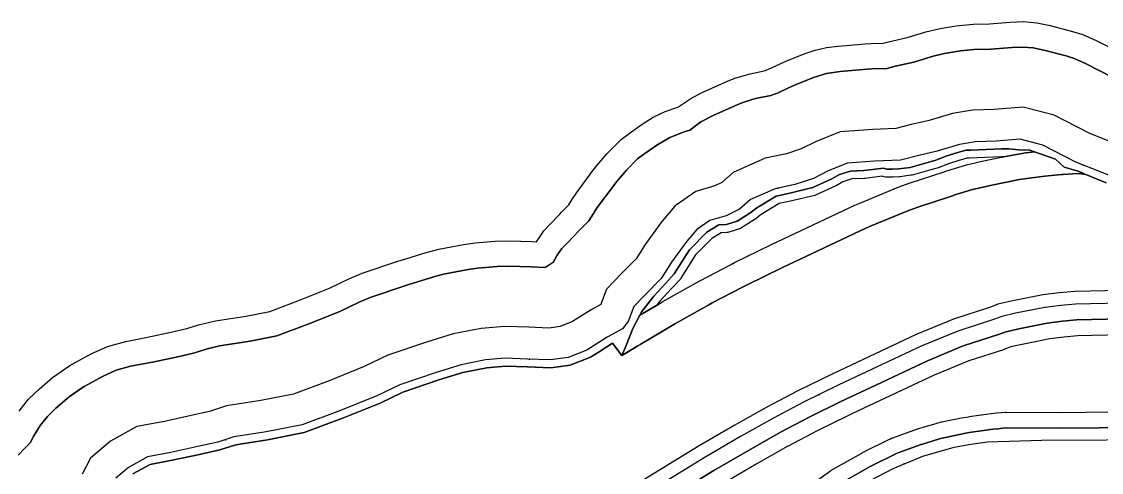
# Model space of a CAD drawing. Header units: inches. Extents: x 87989 to 118156, y 435697 to 451526.
# Drawn here: x 95918.7 to 96258.8, y 442473.5 to 442615.4 of the extents above; entities that cross this region are included whole.
import ezdxf

# ---------------------------------------------------------------- set-up
doc = ezdxf.new("R2010")
doc.units = ezdxf.units.IN
doc.header["$MEASUREMENT"] = 0
for name, color, linetype, true_color in [('As_waterkering_BWK', 7, 'Continuous', 0x7b8981), ('Beschermingszone_BWK', 7, 'Continuous', 0xcf890d), ('Grens_bebouwingsvrije_zone_BWK', 7, 'Continuous', 0x6789ae), ('Kernzone_BWK', 7, 'Continuous', 0xcb89af), ('Referentiepunten_BWK', 7, 'Continuous', 0x178980)]:
    doc.layers.add(name, color=color, linetype=linetype, true_color=true_color)

msp = doc.modelspace()

# ---------------------------------------------------------------- linework, layer by layer
at = {"layer": 'As_waterkering_BWK'}
for points in [[(96261.2197, 442567.0013), (96250.7844, 442571.1754), (96240.3501, 442576.5259), (96233.2887, 442578.3831), (96225.6358, 442577.7013), (96219.2093, 442577.5674), (96214.1777, 442576.7288), (96207.1103, 442574.5952), (96201.3212, 442573.2795), (96195.5543, 442571.7417), (96187.4009, 442571.4829), (96178.853, 442570.7935), (96172.806, 442568.4028), (96168.0985, 442566.0491), (96162.2507, 442564.1422), (96156.0653, 442562.7975), (96148.2952, 442559.3556), (96144.8587, 442556.3507), (96140.6231, 442554.2934), (96135.4387, 442552.7927), (96131.3833, 442549.9389), (96128.2627, 442546.2509), (96123.4151, 442539.6528), (96120.1888, 442534.4906), (96114.9108, 442529.2126), (96111.5667, 442525.7232), (96109.8088, 442520.9901), (96108.006, 442518.6572), (96103.1592, 442516.0473), (96096.7763, 442512.0091), (96090.8291, 442509.6551), (96085.2866, 442508.9161), (96078.0495, 442509.1745), (96071.0459, 442509.4439), (96064.8643, 442508.8944), (96057.1151, 442507.399), (96049.3135, 442504.9778), (96037.7962, 442501.094), (96030.6007, 442497.6296), (96019.1737, 442493.0325), (96007.0483, 442488.4692), (95995.7388, 442486.2593), (95985.5729, 442484.6541), (95980.4801, 442483.0459), (95974.2215, 442481.6116), (95965.6604, 442479.7677), (95958.3625, 442478.3907), (95952.348, 442475.0971), (95948.3216, 442471.6672)], [(96269.6807, 442526.9075), (96250.7207, 442526.485), (96246.0072, 442526.0287), (96240.988, 442525.4189), (96231.7409, 442523.5839), (96227.4196, 442522.5846), (96225.179, 442521.7418), (96213.5834, 442518.0041), (96202.0706, 442513.2263), (96176.1355, 442501.0228), (96164.7816, 442495.484), (96155.3184, 442490.5166), (96145.1283, 442484.7638), (96134.2242, 442478.3964), (96100.8276, 442457.9369)], [(96183.8034, 442469.8329), (96193.2192, 442474.7343), (96202.5954, 442478.5835), (96212.4447, 442481.4357), (96217.6938, 442482.4349), (96222.9952, 442483.1026), (96239.9418, 442483.6201), (96280.7892, 442483.87)]]:
    msp.add_lwpolyline(points, dxfattribs=at)
at = {"layer": 'Beschermingszone_BWK'}
for points in [[(95917.9378, 442492.7817), (95920.9054, 442496.5137), (95924.3284, 442499.8332), (95928.4598, 442503.3519), (95933.848, 442507.14), (95934.5764, 442507.5496), (95940.5909, 442510.8433), (95945.7078, 442513.1593), (95951.5024, 442514.7492), (95958.3339, 442516.0381), (95966.1934, 442517.731), (95970.7609, 442518.7777), (95974.431, 442519.9367), (95979.8022, 442521.2013), (95989.3036, 442522.7015), (95996.9138, 442524.1886), (96005.7511, 442527.5145), (96015.654, 442531.4984), (96021.745, 442534.4311), (96025.9735, 442536.1543), (96037.4908, 442540.0381), (96038.3467, 442540.3152), (96046.1483, 442542.7363), (96050.1041, 442543.7286), (96057.8533, 442545.2241), (96061.5884, 442545.7491), (96067.7699, 442546.2986), (96072.4679, 442546.4166), (96079.4208, 442546.1491), (96080.837, 442546.0986), (96083.2231, 442549.5063), (96084.8532, 442551.3237), (96088.1972, 442554.8131), (96088.7479, 442555.3756), (96091.0462, 442557.6739), (96092.0392, 442559.2627), (96093.5975, 442561.5596), (96098.4451, 442568.1577), (96100.0174, 442570.1507), (96103.138, 442573.8387), (96107.6002, 442578.2825), (96110.0901, 442580.1977), (96114.1455, 442583.0515), (96117.6808, 442585.2528), (96121.441, 442587.043), (96125.3785, 442588.3995), (96129.7952, 442591.3985), (96133.3095, 442593.185), (96141.0796, 442596.627), (96143.4105, 442597.5662), (96148.2054, 442598.9531), (96152.5606, 442599.8999), (96154.0123, 442600.3732), (96156.2591, 442601.4967), (96159.2027, 442602.8114), (96165.2496, 442605.2021), (96168.7055, 442606.3748), (96172.2601, 442607.2014), (96175.8788, 442607.6738), (96184.4267, 442608.3631), (96186.2269, 442608.4642), (96190.1298, 442608.5881), (96191.7877, 442609.0302), (96193.1212, 442609.3595), (96197.6522, 442610.3892), (96203.4845, 442612.1499), (96208.0949, 442613.2254), (96213.1265, 442614.064), (96218.4386, 442614.5594), (96223.6063, 442614.667), (96230.0051, 442615.2371), (96234.2686, 442615.3702), (96238.5191, 442615.0116), (96242.7001, 442614.1662), (96249.7614, 442612.3089), (96253.0048, 442611.2945), (96257.2327, 442609.4497), (96266.1298, 442604.8874)], [(96262.8119, 442597.5984), (96253.5824, 442602.331), (96250.2686, 442603.777), (96247.7265, 442604.5721), (96240.6652, 442606.4293), (96237.3882, 442607.0919), (96234.0567, 442607.373), (96230.7151, 442607.2687), (96224.0451, 442606.6744), (96218.6052, 442606.5611), (96214.4417, 442606.1728), (96209.4101, 442605.3342), (96205.7966, 442604.4913), (96199.6972, 442602.65), (96194.8942, 442601.5584), (96193.849, 442601.3003), (96191.3027, 442600.6213), (96186.4808, 442600.4683), (96185.0698, 442600.389), (96176.5219, 442599.6997), (96172.2846, 442599.0398), (96168.1909, 442597.7624), (96162.1439, 442595.3717), (96159.8369, 442594.3412), (96157.0579, 442592.9518), (96154.6558, 442592.1685), (96149.9048, 442591.1356), (96146.1467, 442590.0486), (96144.3197, 442589.3125), (96136.5497, 442585.8705), (96132.6973, 442583.8036), (96129.1994, 442581.181), (96127.375, 442580.649), (96122.8903, 442578.9372), (96118.7494, 442576.509), (96114.694, 442573.6552), (96112.7425, 442572.1541), (96109.2451, 442568.6712), (96106.1245, 442564.9832), (96104.8922, 442563.4211), (96100.0445, 442556.823), (96098.8232, 442555.0227), (96097.3473, 442552.6613), (96094.1889, 442549.4983), (96090.6291, 442545.7884), (96088.8643, 442543.9392), (96087.3669, 442541.8676), (96086.1645, 442539.6119), (96083.608, 442537.9945), (96079.1243, 442538.1546), (96072.1605, 442538.4225), (96068.4783, 442538.33), (96062.2967, 442537.7805), (96059.3692, 442537.3691), (96051.62, 442535.8736), (96048.5195, 442535.0958), (96040.7179, 442532.6746), (96040.0471, 442532.4575), (96028.5298, 442528.5737), (96025.2155, 442527.2231), (96018.8857, 442524.1754), (96008.6533, 442520.0589), (95999.105, 442516.4655), (95990.695, 442514.8221), (95981.0499, 442513.2992), (95976.8401, 442512.308), (95972.8623, 442511.0519), (95967.9292, 442509.9214), (95959.918, 442508.1959), (95952.9857, 442506.8879), (95948.4439, 442505.6418), (95944.4334, 442503.8265), (95938.4189, 442500.5329), (95937.848, 442500.2118), (95933.6248, 442497.2427), (95929.5161, 442493.7432), (95926.8333, 442491.1415), (95924.5073, 442488.2164), (95922.5768, 442485.0164), (95921.4077, 442482.7617), (95919.8378, 442481.2459), (95917.6504, 442478.8858)], [(96165.3633, 442468.1953), (96173.5293, 442474.0039), (96173.5898, 442474.043), (96173.6367, 442474.0742), (96173.8535, 442474.2109), (96173.9551, 442474.2734), (96183.3672, 442479.6016), (96183.4219, 442479.6328), (96183.5352, 442479.6914), (96183.5918, 442479.7188), (96192.252, 442484.0586), (96192.3809, 442484.1172), (96192.6699, 442484.2422), (96192.7949, 442484.2891), (96200.0781, 442486.9063), (96200.1289, 442486.9219), (96200.2598, 442486.9688), (96200.3223, 442486.9844), (96203.7832, 442488.0313), (96206.7441, 442488.9258), (96206.8066, 442488.9453), (96206.9395, 442488.9805), (96206.998, 442488.9961), (96208.5059, 442489.3672), (96208.5625, 442489.3789), (96210.0801, 442489.7148), (96211.5996, 442490.0508), (96211.6563, 442490.0625), (96213.1855, 442490.3633), (96214.7148, 442490.6641), (96214.7676, 442490.6719), (96216.3027, 442490.9375), (96217.8418, 442491.2031), (96217.8984, 442491.2109), (96219.4395, 442491.4375), (96220.9785, 442491.668), (96221.0273, 442491.6719), (96222.582, 442491.8672), (96224.1289, 442492.0586), (96224.1855, 442492.0664), (96225.7363, 442492.2188), (96227.2852, 442492.375), (96227.3438, 442492.3789), (96228.5762, 442492.4727), (96228.666, 442492.4805), (96228.8711, 442492.4844), (96228.9648, 442492.4883), (96245.6035, 442492.3906), (96270.5527, 442492.6523)], [(96270.6191, 442487.6562), (96245.6152, 442487.3906), (96228.9434, 442487.4883), (96227.7539, 442487.3984), (96226.2344, 442487.2461), (96224.7148, 442487.0938), (96223.1973, 442486.9063), (96221.6816, 442486.7188), (96220.1719, 442486.4922), (96218.6582, 442486.2695), (96217.1523, 442486.0117), (96215.6484, 442485.75), (96214.1484, 442485.457), (96212.6504, 442485.1641), (96211.1602, 442484.832), (96209.6719, 442484.5039), (96208.1895, 442484.1406), (96205.2305, 442483.2461), (96201.7676, 442482.1992), (96194.4844, 442479.5859), (96185.8301, 442475.25), (96176.4277, 442469.9258)]]:
    msp.add_lwpolyline(points, dxfattribs=at)
for points in [[(96112.8064, 442513.3574, 0), (96107.7752, 442510.2753, 0), (96109.0993, 442513.4851, 0), (96111.2798, 442518.7713, 0), (96113.4379, 442523.0105, 0), (96118.6758, 442526.0601, 0), (96120.7291, 442527.2556, 0), (96131.2291, 442533.1864, 0), (96132.5446, 442533.9028, 0), (96142.0078, 442538.8701, 0), (96143.2977, 442539.5231, 0), (96154.9625, 442545.2109, 0), (96181.2084, 442557.5632, 0), (96183.2887, 442558.4838, 0), (96194.8015, 442563.2616, 0), (96198.5505, 442564.6411, 0), (96209.0274, 442568.0182, 0), (96210.1678, 442568.4472, 0), (96216.3798, 442570.3248, 0), (96219.0474, 442570.9416, 0), (96220.7011, 442571.3241, 0), (96222.2034, 442571.6467, 0), (96226.8403, 442572.5669, 0), (96228.0593, 442572.8096, 0), (96231.4505, 442573.4817, 0), (96235.0784, 442574.0612, 0), (96237.7491, 442574.3857, 0), (96244.402, 442572.0599, 0), (96247.114, 442569.6125, 0), (96251.5458, 442568.2895, 0), (96253.2849, 442567.5523, 0), (96249.8073, 442567.4748, 0), (96246.77, 442567.2942, 0), (96246.3124, 442567.2499, 0), (96242.0565, 442566.8379, 0), (96241.0624, 442566.7294, 0), (96236.0432, 442566.1196, 0), (96233.0076, 442565.6347, 0), (96223.7605, 442563.7997, 0), (96222.5036, 442563.5297, 0), (96218.1822, 442562.5305, 0), (96212.9844, 442560.9594, 0), (96211.6644, 442560.4629, 0), (96201.0049, 442557.0269, 0), (96197.8679, 442555.8726, 0), (96186.3552, 442551.0948, 0), (96184.6145, 442550.3246, 0), (96158.4193, 442537.9965, 0), (96146.8053, 442532.333, 0), (96145.7259, 442531.7866, 0), (96136.2628, 442526.8193, 0), (96135.162, 442526.2199, 0), (96124.7126, 442520.3181, 0), (96113.5493, 442513.8019, 0)], [(96231.4505, 442573.4817, 0), (96228.0593, 442572.8096, 0), (96227.6179, 442572.8141, 0), (96227.3272, 442572.7993, 0), (96217.1822, 442572.371, 0), (96216.4304, 442572.3655, 0), (96214.3499, 442571.8031, 0), (96214.2634, 442571.7781, 0), (96210.6398, 442570.6549, 0), (96207.3998, 442569.3356, 0), (96207.1354, 442569.2448, 0), (96205.8737, 442568.8891, 0), (96199.2579, 442567.0814, 0), (96198.9186, 442567.0135, 0), (96195.3656, 442566.5555, 0), (96195.2318, 442566.5419, 0), (96193.2481, 442566.3941, 0), (96192.941, 442566.3901, 0), (96191.7723, 442566.447, 0), (96191.2365, 442566.4112, 0), (96190.8054, 442566.4198, 0), (96190.3822, 442566.5022, 0), (96189.9795, 442566.6562, 0), (96189.8758, 442566.7064, 0), (96184.3378, 442565.9877, 0), (96184.0827, 442565.9678, 0), (96180.2452, 442565.8655, 0), (96177.3676, 442564.9968, 0), (96175.2602, 442563.7089, 0), (96174.9835, 442563.5628, 0), (96168.9642, 442560.8508, 0), (96168.7923, 442560.7809, 0), (96168.5173, 442560.6984, 0), (96161.2806, 442558.9725, 0), (96157.361, 442558.128, 0), (96151.6837, 442554.7094, 0), (96149.6284, 442553.1409, 0), (96149.4561, 442553.0205, 0), (96145.4517, 442550.4665, 0), (96145.1729, 442550.3127, 0), (96144.8769, 442550.1956, 0), (96141.5208, 442549.1099, 0), (96141.1854, 442549.0265, 0), (96140.8207, 442548.9894, 0), (96139.0978, 442548.9416, 0), (96136.0925, 442547.128, 0), (96131.0159, 442541.9902, 0), (96126.3999, 442534.6175, 0), (96126.196, 442534.3372, 0), (96126.1083, 442534.2381, 0), (96123.4308, 442531.3703, 0), (96119.7015, 442527.3736, 0), (96118.6758, 442526.0601, 0), (96113.4379, 442523.0105, 0), (96114.0283, 442524.1702, 0), (96117.7986, 442528.9988, 0), (96121.6032, 442533.0762, 0), (96124.2809, 442535.9442, 0), (96129.0434, 442543.551, 0), (96134.5336, 442549.1072, 0), (96138.37, 442551.4223, 0), (96140.7513, 442551.4885, 0), (96144.1073, 442552.5742, 0), (96148.1117, 442555.1282, 0), (96150.2763, 442556.7801, 0), (96156.4279, 442560.4843, 0), (96160.7274, 442561.4104, 0), (96167.9373, 442563.1302, 0), (96173.9566, 442565.8421, 0), (96176.3378, 442567.2974, 0), (96179.8435, 442568.3557, 0), (96184.016, 442568.467, 0), (96190.2946, 442569.2817, 0), (96191.0702, 442568.9057, 0), (96191.7498, 442568.951, 0), (96193.0624, 442568.8872, 0), (96195.046, 442569.035, 0), (96198.599, 442569.493, 0), (96205.205, 442571.298, 0), (96206.457, 442571.651, 0), (96209.797, 442573.011, 0), (96213.61, 442574.192, 0), (96216.089, 442574.863, 0), (96217.713, 442574.875, 0), (96227.324, 442575.305, 0), (96229.641, 442575.312, 0), (96232.8265, 442575.0364, 0), (96236.2661, 442574.9041, 0), (96237.7491, 442574.3857, 0), (96235.0784, 442574.0612, 0)]]:
    msp.add_polyline3d(points, close=True, dxfattribs=at)
for points in [[(96113.459, 442459.8125, 0), (96136.791, 442474.1055, 0), (96147.6172, 442480.4258, 0), (96157.7129, 442486.125, 0), (96167.0391, 442491.0234, 0), (96176.7988, 442495.7813, 0), (96178.2969, 442496.5117, 0), (96185.9648, 442500.1211, 0), (96204.0957, 442508.6523, 0), (96215.3105, 442513.3086, 0), (96226.7129, 442516.9844, 0), (96226.9395, 442517.0625, 0), (96228.8691, 442517.7891, 0), (96232.7891, 442518.6953, 0), (96241.7773, 442520.4766, 0), (96246.5508, 442521.0586, 0), (96251.0176, 442521.4922, 0), (96269.7793, 442521.9102, 0)], [(96269.8789, 442516.9102, 0), (96251.3145, 442516.4961, 0), (96247.0938, 442516.0859, 0), (96242.5664, 442515.5391, 0), (96233.8574, 442513.8086, 0), (96233.8203, 442513.8008, 0), (96230.3203, 442512.9922, 0), (96228.6719, 442512.3711, 0), (96228.6152, 442512.3516, 0), (96228.3223, 442512.25, 0), (96228.2754, 442512.2344, 0), (96217.0391, 442508.6094, 0), (96206.1191, 442504.0781, 0), (96180.457, 442492.0039, 0), (96178.9902, 442491.2891, 0), (96169.3145, 442486.5703, 0), (96169.2813, 442486.5508, 0), (96160.1191, 442481.7422, 0), (96160.0859, 442481.7266, 0), (96150.1074, 442476.0898, 0), (96139.3574, 442469.8125, 0)]]:
    msp.add_polyline3d(points, dxfattribs=at)
at = {"layer": 'Grens_bebouwingsvrije_zone_BWK'}
for points in [[(96264.6271, 442576.4086), (96254.9318, 442580.2868), (96243.9453, 442585.9204), (96234.1421, 442588.4988), (96225.0873, 442587.692), (96218.2783, 442587.5502), (96211.9014, 442586.4873), (96204.554, 442584.2693), (96198.924, 442582.9897), (96194.0882, 442581.7002), (96186.84, 442581.4701), (96176.563, 442580.6413), (96168.7239, 442577.5421), (96164.2914, 442575.3259), (96159.6318, 442573.8064), (96152.946, 442572.353), (96142.8562, 442567.8835), (96139.2846, 442564.7605), (96137.0222, 442563.6616), (96131.0516, 442561.9332), (96124.5786, 442557.3782), (96120.4071, 442552.4483), (96115.1341, 442545.271), (96112.3124, 442540.7563), (96107.7645, 442536.2085), (96102.9137, 442531.1467), (96101.115, 442526.3042), (96098.1093, 442524.6857), (96092.223, 442520.9618), (96088.2904, 442519.4051), (96084.8008, 442518.9398), (96078.4202, 442519.1677), (96070.7944, 442519.461), (96063.4706, 442518.81), (96054.6783, 442517.1132), (96046.2334, 442514.4924), (96034.0151, 442510.3723), (96026.5611, 442506.7833), (96015.546, 442502.3519), (96004.3092, 442498.1231), (95993.9996, 442496.1085), (95983.2746, 442494.4151), (95977.8533, 442492.7031), (95972.0517, 442491.3736), (95963.6803, 442489.5705), (95954.9502, 442487.9233), (95946.6447, 442483.3751), (95940.3458, 442478.0094), (95937.7353, 442472.9749)], [(96269.6016, 442530.9067), (96250.4831, 442530.4807), (96245.5732, 442530.0054), (96240.3566, 442529.3716), (96230.9008, 442527.4952), (96226.2598, 442526.422), (96223.8605, 442525.5194), (96212.2009, 442521.7611), (96200.4516, 442516.8852), (96174.4071, 442504.6302), (96162.9747, 442499.0531), (96153.4052, 442494.03), (96143.1364, 442488.2327), (96132.1707, 442481.8293), (96098.7654, 442461.3646)]]:
    msp.add_lwpolyline(points, dxfattribs=at)
at = {"layer": 'Kernzone_BWK'}
for points in [[(95917.6523, 442478.8867), (95919.8359, 442481.2461), (95921.4063, 442482.7617), (95922.5781, 442485.0156), (95924.5078, 442488.2148), (95926.832, 442491.1406), (95929.5156, 442493.7422), (95933.625, 442497.2422), (95937.8477, 442500.2109), (95938.418, 442500.5313), (95944.4336, 442503.8281), (95948.4453, 442505.6406), (95952.9844, 442506.8867), (95959.918, 442508.1953), (95967.9297, 442509.9219), (95972.8633, 442511.0508), (95976.8398, 442512.3086), (95981.0508, 442513.3008), (95990.6953, 442514.8203), (95999.1055, 442516.4648), (96008.6523, 442520.0586), (96018.8867, 442524.1758), (96025.2148, 442527.2227), (96028.5313, 442528.5742), (96040.0469, 442532.457), (96040.7188, 442532.6758), (96048.5195, 442535.0977), (96051.6211, 442535.875), (96059.3711, 442537.3672), (96062.2969, 442537.7813), (96068.4766, 442538.3281), (96072.1602, 442538.4219), (96079.125, 442538.1563), (96083.6094, 442537.9961), (96085.5232, 442539.2065), (96086.1645, 442539.6119), (96087.3669, 442541.8676), (96088.8643, 442543.9392), (96090.6291, 442545.7884), (96094.1889, 442549.4983), (96097.3473, 442552.6613), (96098.8232, 442555.0227), (96100.0445, 442556.823), (96104.8922, 442563.4211), (96106.1245, 442564.9832), (96109.2451, 442568.6712), (96112.7425, 442572.1541), (96114.694, 442573.6552), (96118.7494, 442576.509), (96122.8903, 442578.9372), (96127.375, 442580.649), (96129.1994, 442581.181), (96132.6973, 442583.8036), (96136.5497, 442585.8705), (96144.3197, 442589.3125), (96146.1467, 442590.0486), (96149.9048, 442591.1356), (96154.6558, 442592.1685), (96157.0579, 442592.9518), (96159.8369, 442594.3412), (96162.1439, 442595.3717), (96168.1909, 442597.7624), (96172.2846, 442599.0398), (96176.5219, 442599.6997), (96185.0698, 442600.389), (96186.4808, 442600.4683), (96191.3027, 442600.6213), (96193.849, 442601.3003), (96194.8942, 442601.5584), (96199.6972, 442602.65), (96205.7966, 442604.4913), (96209.4101, 442605.3342), (96214.4417, 442606.1728), (96218.6052, 442606.5611), (96224.0451, 442606.6744), (96230.7151, 442607.2687), (96234.0567, 442607.373), (96237.3882, 442607.0919), (96240.6652, 442606.4293), (96247.7265, 442604.5721), (96250.2686, 442603.777), (96253.5824, 442602.331), (96262.8119, 442597.5984)], [(96260.3682, 442564.6491), (96256.9958, 442565.998), (96253.9282, 442567.2833), (96253.9245, 442567.2839), (96251.8407, 442567.5201), (96253.2849, 442567.5523), (96251.5458, 442568.2895), (96247.114, 442569.6125), (96244.402, 442572.0599), (96237.7491, 442574.3857), (96236.2661, 442574.9041), (96232.8265, 442575.0364), (96229.641, 442575.312), (96227.324, 442575.305), (96217.713, 442574.875), (96216.089, 442574.863), (96213.61, 442574.192), (96209.797, 442573.011), (96206.457, 442571.651), (96205.205, 442571.298), (96198.599, 442569.493), (96195.046, 442569.035), (96193.0624, 442568.8872), (96191.7498, 442568.951), (96191.0702, 442568.9057), (96190.2946, 442569.2817), (96184.016, 442568.467), (96179.8435, 442568.3557), (96176.3378, 442567.2974), (96173.9566, 442565.8421), (96167.9373, 442563.1302), (96160.7274, 442561.4104), (96156.4279, 442560.4843), (96150.2763, 442556.7801), (96148.1117, 442555.1282), (96144.1073, 442552.5742), (96140.7513, 442551.4885), (96138.37, 442551.4223), (96134.5336, 442549.1072), (96129.0434, 442543.551), (96124.2809, 442535.9442), (96121.6032, 442533.0762), (96117.7986, 442528.9988), (96114.0283, 442524.1702), (96113.4379, 442523.0105), (96111.2798, 442518.7713), (96109.0993, 442513.4851), (96107.7887, 442510.3079), (96104.832, 442514.146), (96100.6182, 442511.4814), (96097.9143, 442509.7708), (96091.4637, 442507.2175), (96085.4084, 442506.4101), (96077.9563, 442506.6767), (96071.109, 442506.9397), (96065.2125, 442506.4151), (96057.7241, 442504.9704), (96050.083, 442502.5993), (96038.7413, 442498.7745), (96031.6109, 442495.3415), (96020.081, 442490.7031), (96007.7328, 442486.0555), (95996.1738, 442483.7967), (95986.1475, 442482.2137), (95981.1366, 442480.6317), (95974.7634, 442479.1715), (95966.1551, 442477.3173), (95959.2152, 442476.0079), (95953.774, 442473.0276)], [(95953.774, 442473.0276), (95959.2152, 442476.0079), (95966.1551, 442477.3173), (95974.7634, 442479.1715), (95981.1366, 442480.6317), (95986.1475, 442482.2137), (95996.1738, 442483.7967), (96007.7328, 442486.0555), (96020.081, 442490.7031), (96031.6109, 442495.3415), (96038.7413, 442498.7745), (96050.083, 442502.5993), (96057.7241, 442504.9704), (96065.2125, 442506.4151), (96071.109, 442506.9397), (96077.9563, 442506.6767), (96085.4084, 442506.4101), (96091.4637, 442507.2175), (96097.9143, 442509.7708), (96100.6182, 442511.4814), (96104.8323, 442514.1462), (96107.7891, 442510.3086), (96107.7734, 442510.2734), (96107.8014, 442510.292), (96109.0237, 442511.0399), (96109.0281, 442511.0431), (96112.8047, 442513.3555), (96113.5508, 442513.8008), (96124.7109, 442520.3164), (96135.1602, 442526.2188), (96136.2617, 442526.8203), (96145.7266, 442531.7852), (96146.8047, 442532.332), (96158.418, 442537.9961), (96184.6133, 442550.3242), (96186.3555, 442551.0938), (96197.8672, 442555.8711), (96201.0039, 442557.0273), (96211.6641, 442560.4648), (96212.9844, 442560.9609), (96218.1836, 442562.5313), (96222.5039, 442563.5312), (96223.7617, 442563.8008), (96233.0078, 442565.6328), (96236.043, 442566.1211), (96241.0625, 442566.7305), (96242.0547, 442566.8398), (96246.3125, 442567.25), (96246.7695, 442567.293), (96249.8086, 442567.4766), (96251.8398, 442567.5195), (96253.9246, 442567.2844), (96256.9958, 442565.998), (96260.3682, 442564.6491)], [(96269.7813, 442521.9102), (96251.0156, 442521.4922), (96246.5508, 442521.0586), (96241.7773, 442520.4766), (96232.7891, 442518.6953), (96228.8711, 442517.7891), (96226.9375, 442517.0625), (96226.7148, 442516.9844), (96215.3125, 442513.3086), (96204.0938, 442508.6523), (96185.9648, 442500.1211), (96178.2969, 442496.5117), (96176.7969, 442495.7813), (96167.0391, 442491.0234), (96157.7109, 442486.125), (96147.6172, 442480.4258), (96136.7891, 442474.1055), (96113.4609, 442459.8125)], [(96176.4258, 442469.9258), (96185.8281, 442475.25), (96194.4844, 442479.5859), (96201.7695, 442482.1992), (96205.2305, 442483.2461), (96208.1914, 442484.1406), (96209.6719, 442484.5039), (96211.1602, 442484.832), (96212.6523, 442485.1641), (96214.1484, 442485.457), (96215.6484, 442485.75), (96217.1523, 442486.0117), (96218.6602, 442486.2695), (96220.1719, 442486.4922), (96221.6836, 442486.7188), (96223.1992, 442486.9063), (96224.7148, 442487.0938), (96226.2344, 442487.2461), (96227.7539, 442487.3984), (96228.9453, 442487.4883), (96245.6172, 442487.3906), (96270.6172, 442487.6562)]]:
    msp.add_lwpolyline(points, dxfattribs=at)
at = {"layer": 'Referentiepunten_BWK'}
for p in [(96252.9624, 442570.3042), (96156.8985, 442562.9786), (96078.7178, 442509.1506), (96169.8663, 442497.9645), (95982.8769, 442483.8028), (96196.671, 442476.1514)]:
    msp.add_point(p, dxfattribs=at)

doc.saveas('drawing.dxf')
